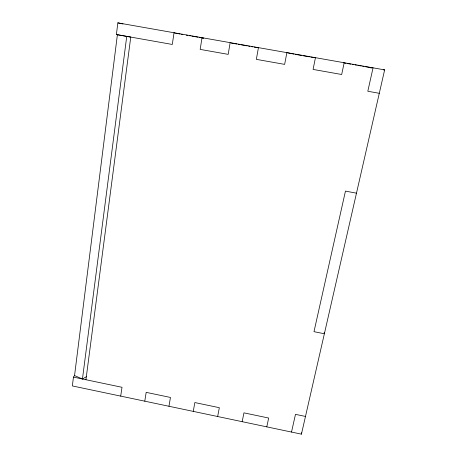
<?xml version="1.0" encoding="UTF-8"?>
<svg xmlns="http://www.w3.org/2000/svg" width="457" height="457" viewBox="0 0 457 457"><rect width="100%" height="100%" fill="white"/><g stroke="black" fill="none" stroke-linecap="round" stroke-linejoin="round"><path stroke-width="0.69" d="M117.398 34.726L74.548 375.563L73.457 377.116L72.355 385.937L301.437 434.15L384.645 69.875L117.855 22.85L116.392 34.538L130.753 37.103M74.548 375.563L82.454 379.002L126.743 36.377M85.939 379.733L130.759 37.086M120.705 396.11L122.002 387.29L73.457 377.116M144.783 401.177L146.171 392.357L170.45 397.447L168.97 406.267M230.157 42.644L228.186 54.366L200.172 49.396L202.017 37.685L203.514 38.182L199.383 37.457M193.26 411.38L194.842 402.56L219.337 407.695L217.658 416.516M258.445 47.631L256.343 59.359L284.642 64.38L286.876 52.641L293.971 54.132M242.17 421.674L243.947 412.854L268.665 418.035L266.791 426.855M291.515 432.059L295.479 414.35L305.482 416.441M82.454 379.002L86.567 376.579M343.281 62.82L344.178 62.74L341.682 74.497L313.085 69.424L315.45 57.679L310.829 57.102M370.279 67.819L373.055 67.83L367.811 91.251L379.293 93.302M383.223 69.835L384.645 69.875M175.985 33.327L177.362 33.572M178.738 33.812L180.115 34.058M181.492 34.298L182.869 34.543M186.307 35.149L187.684 35.395M189.061 35.635L190.438 35.88M191.814 36.12L198.007 37.211M231.185 43.061L236.749 44.043M238.137 44.289L239.531 44.535M240.919 44.775L247.18 45.883M248.568 46.123L249.956 46.368M251.35 46.614L252.738 46.86M254.132 47.105L257.605 47.717M295.376 54.377L301.7 55.491M303.1 55.737L309.423 56.851M344.664 63.066L346.046 63.312M347.434 63.552L350.89 64.163M352.278 64.408L353.661 64.654M355.049 64.894L356.431 65.14M357.814 65.385L361.276 65.997M362.658 66.236L364.046 66.482M365.429 66.728L371.661 67.825M116.392 34.538L172.3 44.455L174.02 32.75L175.328 33.138M120.951 35.36L122.036 35.566M356.483 193.174L345.458 191.106L313.988 331.673L324.373 333.759L324.202 332.393M123.019 23.981L117.855 22.85M301.403 432.756L301.437 434.15"/></g></svg>
